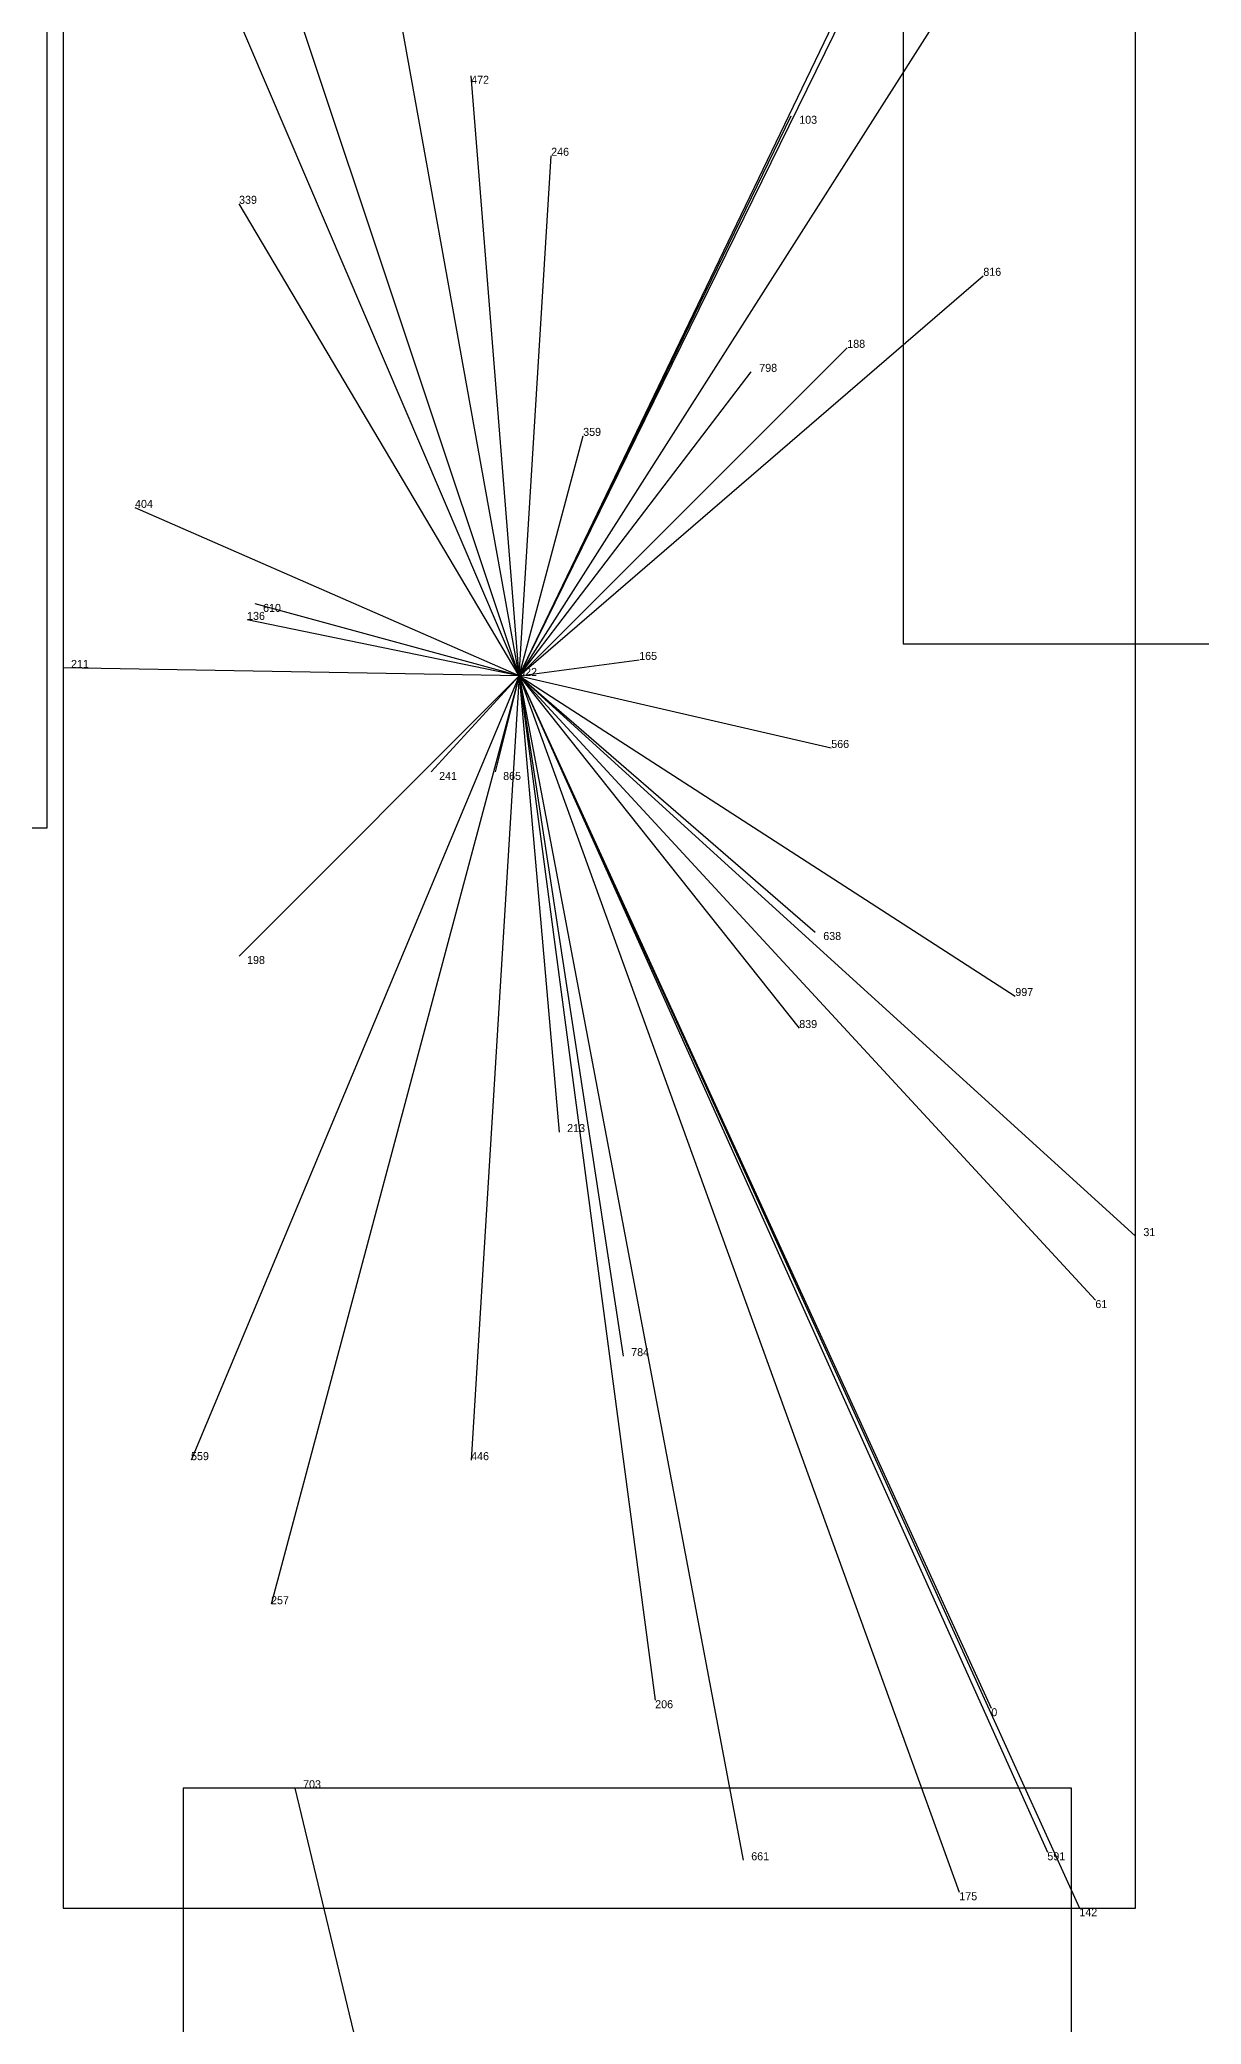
# Model space of a CAD drawing. Extents: x 0 to 1, y 0 to 1.
# Drawn here: x 0.6261 to 0.7712, y 0.3405 to 0.5885 of the extents above; entities that cross this region are included whole.
import ezdxf

# ---------------------------------------------------------------- set-up
doc = ezdxf.new("R2010")
doc.units = 0
for name, color, linetype in [('CLIENTS', 7, 'Continuous'), ('FACILITIES', 7, 'Continuous'), ('FACILITIES_LINES', 7, 'Continuous'), ('MIN_MAX_BOXES', 7, 'Continuous'), ('NORMALS', 7, 'Continuous'), ('SOURCE_POINTS', 7, 'Continuous'), ('TEXT', 7, 'Continuous')]:
    doc.layers.add(name, color=color, linetype=linetype)

# ---------------------------------------------------------------- blocks, each defined once
blk = doc.blocks.new('POINT_DISPLAY')
blk.add_line((0, 0), (0, 0))

msp = doc.modelspace()

# ---------------------------------------------------------------- linework, layer by layer
at = {"layer": 'FACILITIES_LINES'}
for p, q in [((0.686, 0.509), (0.63, 0.64)), ((0.686, 0.509), (0.662, 0.642)), ((0.686, 0.509), (0.739, 0.617)), ((0.686, 0.509), (0.651, 0.614)), ((0.686, 0.509), (0.737, 0.615)), ((0.686, 0.509), (0.742, 0.597)), ((0.686, 0.509), (0.68, 0.584)), ((0.686, 0.509), (0.72, 0.579)), ((0.686, 0.509), (0.69, 0.574)), ((0.686, 0.509), (0.651, 0.568)), ((0.686, 0.509), (0.744, 0.559)), ((0.686, 0.509), (0.727, 0.55)), ((0.686, 0.509), (0.715, 0.547)), ((0.686, 0.509), (0.694, 0.539)), ((0.686, 0.509), (0.638, 0.53)), ((0.686, 0.509), (0.652, 0.516)), ((0.686, 0.509), (0.653, 0.518)), ((0.686, 0.509), (0.701, 0.511)), ((0.686, 0.509), (0.629, 0.51)), ((0.686, 0.509), (0.645, 0.411)), ((0.686, 0.509), (0.651, 0.474)), ((0.686, 0.509), (0.655, 0.393)), ((0.686, 0.509), (0.675, 0.497)), ((0.686, 0.509), (0.68, 0.411)), ((0.686, 0.509), (0.683, 0.497)), ((0.686, 0.509), (0.703, 0.381)), ((0.686, 0.509), (0.691, 0.452)), ((0.686, 0.509), (0.745, 0.38)), ((0.686, 0.509), (0.741, 0.357)), ((0.686, 0.509), (0.725, 0.5)), ((0.686, 0.509), (0.752, 0.362)), ((0.686, 0.509), (0.723, 0.477)), ((0.686, 0.509), (0.714, 0.361)), ((0.686, 0.509), (0.699, 0.424)), ((0.686, 0.509), (0.763, 0.439)), ((0.686, 0.509), (0.758, 0.431)), ((0.686, 0.509), (0.756, 0.355)), ((0.686, 0.509), (0.721, 0.465)), ((0.686, 0.509), (0.748, 0.469)), ((0.697, 0.208), (0.658, 0.37))]:
    msp.add_line(p, q, dxfattribs=at)
at = {"layer": 'MIN_MAX_BOXES'}
for p, q in [((0.734, 0.994), (0.734, 0.513)), ((0.734, 0.994), (0.734, 0.513)), ((0.627, 0.49), (0.627, 0.729)), ((0.627, 0.49), (0.627, 0.729)), ((0.629, 0.642), (0.629, 0.355)), ((0.629, 0.642), (0.629, 0.355)), ((0.763, 0.355), (0.763, 0.642)), ((0.763, 0.355), (0.763, 0.642)), ((0.734, 0.513), (0.86, 0.513)), ((0.734, 0.513), (0.86, 0.513)), ((0.734, 0.513), (0.734, 0.513)), ((0.522, 0.49), (0.627, 0.49)), ((0.522, 0.49), (0.627, 0.49)), ((0.627, 0.49), (0.627, 0.49)), ((0.755, 0.37), (0.644, 0.37)), ((0.644, 0.37), (0.644, 0.032)), ((0.755, 0.37), (0.644, 0.37)), ((0.644, 0.37), (0.644, 0.032)), ((0.644, 0.37), (0.644, 0.37)), ((0.755, 0.032), (0.755, 0.37)), ((0.755, 0.032), (0.755, 0.37)), ((0.755, 0.37), (0.755, 0.37)), ((0.629, 0.355), (0.763, 0.355)), ((0.629, 0.355), (0.763, 0.355)), ((0.629, 0.355), (0.629, 0.355)), ((0.763, 0.355), (0.763, 0.355))]:
    msp.add_line(p, q, dxfattribs=at)
at = {"layer": 'NORMALS'}
for p, q in [((0.68, 0.584), (0.68, 0.584)), ((0.72, 0.579), (0.72, 0.579)), ((0.69, 0.574), (0.69, 0.574)), ((0.651, 0.568), (0.651, 0.568)), ((0.744, 0.559), (0.744, 0.559)), ((0.727, 0.55), (0.727, 0.55)), ((0.715, 0.547), (0.715, 0.547)), ((0.694, 0.539), (0.694, 0.539)), ((0.638, 0.53), (0.638, 0.53)), ((0.652, 0.516), (0.652, 0.516)), ((0.653, 0.518), (0.653, 0.518)), ((0.701, 0.511), (0.701, 0.511)), ((0.629, 0.51), (0.629, 0.51)), ((0.686, 0.509), (0.686, 0.509)), ((0.725, 0.5), (0.725, 0.5)), ((0.675, 0.497), (0.675, 0.497)), ((0.683, 0.497), (0.683, 0.497)), ((0.723, 0.477), (0.723, 0.477)), ((0.651, 0.474), (0.651, 0.474)), ((0.748, 0.469), (0.748, 0.469)), ((0.721, 0.465), (0.721, 0.465)), ((0.691, 0.452), (0.691, 0.452)), ((0.763, 0.439), (0.763, 0.439)), ((0.758, 0.431), (0.758, 0.431)), ((0.699, 0.424), (0.699, 0.424)), ((0.645, 0.411), (0.645, 0.411)), ((0.68, 0.411), (0.68, 0.411)), ((0.655, 0.393), (0.655, 0.393)), ((0.703, 0.381), (0.703, 0.381)), ((0.745, 0.38), (0.745, 0.38)), ((0.658, 0.37), (0.658, 0.37)), ((0.714, 0.361), (0.714, 0.361)), ((0.752, 0.362), (0.752, 0.362)), ((0.741, 0.357), (0.741, 0.357)), ((0.756, 0.355), (0.756, 0.355))]:
    msp.add_line(p, q, dxfattribs=at)

# ---------------------------------------------------------------- block references
at = {"layer": 'CLIENTS'}
for p in [(0.68, 0.584), (0.72, 0.579), (0.69, 0.574), (0.651, 0.568), (0.744, 0.559), (0.727, 0.55), (0.715, 0.547), (0.694, 0.539), (0.638, 0.53), (0.652, 0.516), (0.653, 0.518), (0.701, 0.511), (0.629, 0.51), (0.725, 0.5), (0.675, 0.497), (0.683, 0.497), (0.723, 0.477), (0.651, 0.474), (0.748, 0.469), (0.721, 0.465), (0.691, 0.452), (0.763, 0.439), (0.758, 0.431), (0.699, 0.424), (0.645, 0.411), (0.68, 0.411), (0.655, 0.393), (0.703, 0.381), (0.745, 0.38), (0.658, 0.37), (0.714, 0.361), (0.752, 0.362), (0.741, 0.357), (0.756, 0.355)]:
    msp.add_blockref('POINT_DISPLAY', p, dxfattribs=at)
at = {"layer": 'FACILITIES'}
msp.add_blockref('POINT_DISPLAY', (0.686, 0.509), dxfattribs=at)
at = {"layer": 'SOURCE_POINTS'}
for p in [(0.68, 0.584), (0.72, 0.579), (0.69, 0.574), (0.651, 0.568), (0.744, 0.559), (0.727, 0.55), (0.715, 0.547), (0.694, 0.539), (0.638, 0.53), (0.652, 0.516), (0.653, 0.518), (0.701, 0.511), (0.629, 0.51), (0.686, 0.509), (0.725, 0.5), (0.675, 0.497), (0.683, 0.497), (0.723, 0.477), (0.651, 0.474), (0.748, 0.469), (0.721, 0.465), (0.691, 0.452), (0.763, 0.439), (0.758, 0.431), (0.699, 0.424), (0.645, 0.411), (0.68, 0.411), (0.655, 0.393), (0.703, 0.381), (0.745, 0.38), (0.658, 0.37), (0.714, 0.361), (0.752, 0.362), (0.741, 0.357), (0.756, 0.355)]:
    msp.add_blockref('POINT_DISPLAY', p, dxfattribs=at)

# ---------------------------------------------------------------- texts
at = {"layer": 'TEXT'}
for s, p in [('472', (0.68, 0.583)), ('103', (0.721, 0.578)), ('246', (0.69, 0.574)), ('339', (0.651, 0.568)), ('816', (0.744, 0.559)), ('188', (0.727, 0.55)), ('798', (0.716, 0.547)), ('359', (0.694, 0.539)), ('404', (0.638, 0.53)), ('136', (0.652, 0.516)), ('610', (0.654, 0.517)), ('211', (0.63, 0.51)), ('165', (0.701, 0.511)), ('922', (0.686, 0.509)), ('566', (0.725, 0.5)), ('241', (0.676, 0.496)), ('865', (0.684, 0.496)), ('638', (0.724, 0.476)), ('198', (0.652, 0.473)), ('997', (0.748, 0.469)), ('839', (0.721, 0.465)), ('213', (0.692, 0.452)), ('31', (0.764, 0.439)), ('61', (0.758, 0.43)), ('784', (0.7, 0.424)), ('559', (0.645, 0.411)), ('446', (0.68, 0.411)), ('257', (0.655, 0.393)), ('206', (0.703, 0.38)), ('0', (0.745, 0.379)), ('703', (0.659, 0.37)), ('661', (0.715, 0.361)), ('591', (0.752, 0.361)), ('175', (0.741, 0.356)), ('142', (0.756, 0.354))]:
    msp.add_text(s, height=0.001, dxfattribs=at).set_placement(p)

doc.saveas('drawing.dxf')
